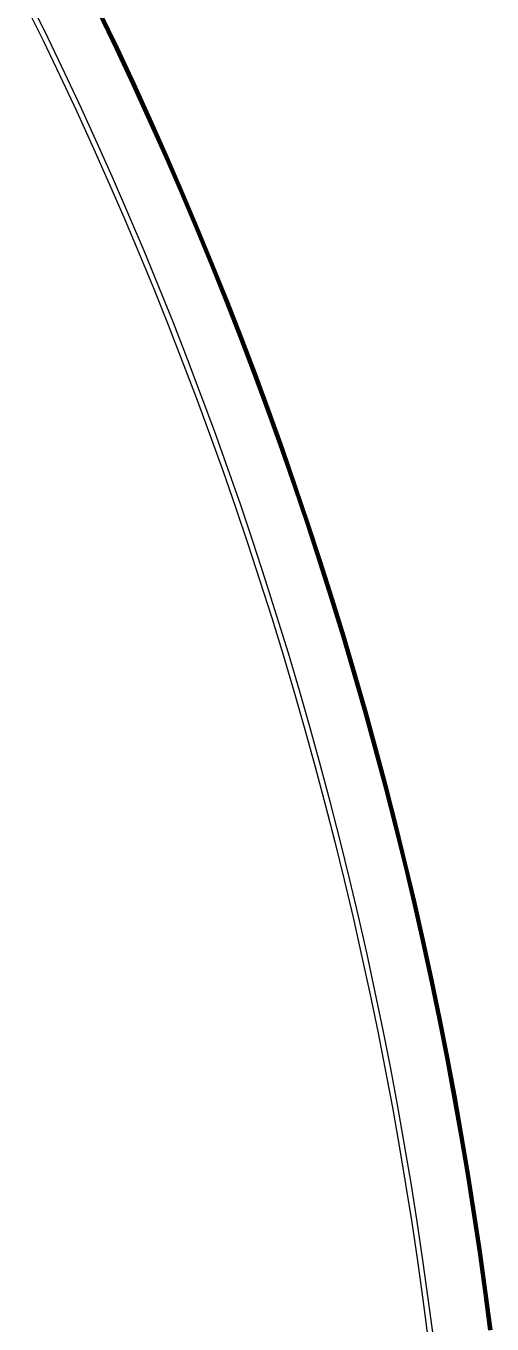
# Model space of a CAD drawing. Header units: millimetres. Extents: x 188.6 to 263.2, y 40.1 to 120.1.
# Drawn here: x 247.1288 to 247.2362, y 55.8415 to 56.1406 of the extents above; entities that cross this region are included whole.
import ezdxf

# ---------------------------------------------------------------- set-up
doc = ezdxf.new("R2010")
doc.units = ezdxf.units.MM
doc.layers.add('ARQ', color=8, linetype='Continuous')

# ---------------------------------------------------------------- blocks, each defined once
blk = doc.blocks.new('arq-3pav')
at = {"layer": 'ARQ'}
for p, q in [((42.12041, 15.88844), (42.12435, 15.88041)), ((42.1255, 15.88097), (42.12155, 15.88901)), ((42.14105, 15.87842), (42.13712, 15.88661)), ((42.13725, 15.88668), (42.14118, 15.87848)), ((42.13741, 15.88675), (42.14134, 15.87856)), ((42.1376, 15.88685), (42.14154, 15.87865)), ((42.1417, 15.87873), (42.13776, 15.88692)), ((42.12435, 15.88041), (42.12822, 15.87234)), ((42.12938, 15.87289), (42.1255, 15.88097)), ((42.14491, 15.8702), (42.14105, 15.87842)), ((42.14118, 15.87848), (42.14504, 15.87026)), ((42.14134, 15.87856), (42.14519, 15.87033)), ((42.14154, 15.87865), (42.14539, 15.87042)), ((42.14555, 15.8705), (42.1417, 15.87873)), ((42.12822, 15.87234), (42.13202, 15.86424)), ((42.13318, 15.86477), (42.12938, 15.87289)), ((42.14868, 15.86194), (42.14491, 15.8702)), ((42.14504, 15.87026), (42.14881, 15.862)), ((42.14519, 15.87033), (42.14897, 15.86207)), ((42.14539, 15.87042), (42.14917, 15.86216)), ((42.14933, 15.86223), (42.14555, 15.8705)), ((42.13202, 15.86424), (42.13574, 15.8561)), ((42.1369, 15.85662), (42.13318, 15.86477)), ((42.15238, 15.85364), (42.14868, 15.86194)), ((42.14881, 15.862), (42.15251, 15.8537)), ((42.14897, 15.86207), (42.15267, 15.85377)), ((42.14917, 15.86216), (42.15287, 15.85386)), ((42.15303, 15.85393), (42.14933, 15.86223)), ((42.13574, 15.8561), (42.13938, 15.84792)), ((42.14055, 15.84844), (42.1369, 15.85662)), ((42.156, 15.84532), (42.15238, 15.85364)), ((42.15251, 15.8537), (42.15613, 15.84537)), ((42.15267, 15.85377), (42.15629, 15.84544)), ((42.15287, 15.85386), (42.15649, 15.84553)), ((42.15665, 15.8456), (42.15303, 15.85393)), ((42.13938, 15.84792), (42.14295, 15.83972)), ((42.14412, 15.84022), (42.14055, 15.84844)), ((42.15954, 15.83695), (42.156, 15.84532)), ((42.15613, 15.84537), (42.15967, 15.83701)), ((42.15629, 15.84544), (42.15983, 15.83707)), ((42.15649, 15.84553), (42.16003, 15.83716)), ((42.16019, 15.83723), (42.15665, 15.8456)), ((42.14762, 15.83197), (42.14412, 15.84022)), ((42.14295, 15.83972), (42.14644, 15.83147)), ((42.16003, 15.83716), (42.1635, 15.82876)), ((42.16366, 15.82882), (42.16019, 15.83723)), ((42.163, 15.82855), (42.15954, 15.83695)), ((42.15967, 15.83701), (42.16314, 15.82861)), ((42.15983, 15.83707), (42.1633, 15.82867)), ((42.14644, 15.83147), (42.14985, 15.8232)), ((42.15103, 15.82368), (42.14762, 15.83197)), ((42.16639, 15.82013), (42.163, 15.82855)), ((42.16314, 15.82861), (42.16652, 15.82018)), ((42.1633, 15.82867), (42.16668, 15.82024)), ((42.1635, 15.82876), (42.16688, 15.82032)), ((42.16705, 15.82039), (42.16366, 15.82882)), ((42.14985, 15.8232), (42.15319, 15.8149)), ((42.15438, 15.81537), (42.15103, 15.82368)), ((42.16969, 15.81167), (42.16639, 15.82013)), ((42.16652, 15.82018), (42.16983, 15.81172)), ((42.16668, 15.82024), (42.16999, 15.81178)), ((42.16688, 15.82032), (42.17019, 15.81186)), ((42.17036, 15.81192), (42.16705, 15.82039)), ((42.15319, 15.8149), (42.15644, 15.80656)), ((42.15764, 15.80702), (42.15438, 15.81537)), ((42.17292, 15.80318), (42.16969, 15.81167)), ((42.16983, 15.81172), (42.17305, 15.80323)), ((42.16999, 15.81178), (42.17322, 15.80329)), ((42.17019, 15.81186), (42.17342, 15.80337)), ((42.17358, 15.80343), (42.17036, 15.81192)), ((42.15644, 15.80656), (42.15962, 15.7982)), ((42.16082, 15.79864), (42.15764, 15.80702)), ((42.17607, 15.79466), (42.17292, 15.80318)), ((42.17305, 15.80323), (42.1762, 15.79471)), ((42.17322, 15.80329), (42.17636, 15.79477)), ((42.17342, 15.80337), (42.17657, 15.79484)), ((42.17673, 15.7949), (42.17358, 15.80343)), ((42.16392, 15.79024), (42.16082, 15.79864)), ((42.15962, 15.7982), (42.16272, 15.7898)), ((42.17913, 15.78611), (42.17607, 15.79466)), ((42.1762, 15.79471), (42.17927, 15.78616)), ((42.17636, 15.79477), (42.17943, 15.78622)), ((42.17657, 15.79484), (42.17964, 15.78629)), ((42.1798, 15.78635), (42.17673, 15.7949)), ((42.16272, 15.7898), (42.16575, 15.78138)), ((42.16695, 15.7818), (42.16392, 15.79024)), ((42.17964, 15.78629), (42.18262, 15.77771)), ((42.18279, 15.77776), (42.1798, 15.78635)), ((42.18212, 15.77753), (42.17913, 15.78611)), ((42.17927, 15.78616), (42.18225, 15.77758)), ((42.17943, 15.78622), (42.18242, 15.77764)), ((42.16575, 15.78138), (42.16869, 15.77293)), ((42.1699, 15.77334), (42.16695, 15.7818)), ((42.18503, 15.76893), (42.18212, 15.77753)), ((42.18225, 15.77758), (42.18516, 15.76897)), ((42.18242, 15.77764), (42.18533, 15.76903)), ((42.18262, 15.77771), (42.18553, 15.7691)), ((42.1857, 15.76915), (42.18279, 15.77776)), ((42.16869, 15.77293), (42.17155, 15.76445)), ((42.17277, 15.76485), (42.1699, 15.77334)), ((42.18785, 15.7603), (42.18503, 15.76893)), ((42.18516, 15.76897), (42.18799, 15.76034)), ((42.18533, 15.76903), (42.18815, 15.76039)), ((42.18553, 15.7691), (42.18836, 15.76046)), ((42.18853, 15.76051), (42.1857, 15.76915)), ((42.17155, 15.76445), (42.17434, 15.75594)), ((42.17555, 15.75633), (42.17277, 15.76485)), ((42.1906, 15.75164), (42.18785, 15.7603)), ((42.18799, 15.76034), (42.19073, 15.75168)), ((42.18815, 15.76039), (42.1909, 15.75174)), ((42.18836, 15.76046), (42.1911, 15.7518)), ((42.19127, 15.75185), (42.18853, 15.76051)), ((42.17434, 15.75594), (42.17704, 15.74741)), ((42.17826, 15.74779), (42.17555, 15.75633)), ((42.19326, 15.74296), (42.1906, 15.75164)), ((42.19073, 15.75168), (42.1934, 15.743)), ((42.1909, 15.75174), (42.19356, 15.74305)), ((42.1911, 15.7518), (42.19377, 15.74311)), ((42.19394, 15.74316), (42.19127, 15.75185)), ((42.17704, 15.74741), (42.17967, 15.73886)), ((42.18089, 15.73923), (42.17826, 15.74779)), ((42.19584, 15.73425), (42.19326, 15.74296)), ((42.1934, 15.743), (42.19598, 15.73429)), ((42.19356, 15.74305), (42.19615, 15.73434)), ((42.19377, 15.74311), (42.19635, 15.7344)), ((42.19653, 15.73445), (42.19394, 15.74316)), ((42.17967, 15.73886), (42.18221, 15.73028)), ((42.18344, 15.73063), (42.18089, 15.73923)), ((42.19834, 15.72552), (42.19584, 15.73425)), ((42.19598, 15.73429), (42.19848, 15.72556)), ((42.19615, 15.73434), (42.19865, 15.72561)), ((42.19635, 15.7344), (42.19886, 15.72566)), ((42.19903, 15.72571), (42.19653, 15.73445)), ((42.18221, 15.73028), (42.18467, 15.72167)), ((42.18591, 15.72202), (42.18344, 15.73063)), ((42.20076, 15.71677), (42.19834, 15.72552)), ((42.19848, 15.72556), (42.2009, 15.71681)), ((42.19865, 15.72561), (42.20107, 15.71685)), ((42.19886, 15.72566), (42.20128, 15.71691)), ((42.20145, 15.71695), (42.19903, 15.72571)), ((42.18467, 15.72167), (42.18706, 15.71305)), ((42.18829, 15.71338), (42.18591, 15.72202)), ((42.2031, 15.70799), (42.20076, 15.71677)), ((42.2009, 15.71681), (42.20324, 15.70803)), ((42.20107, 15.71685), (42.20341, 15.70807)), ((42.20128, 15.71691), (42.20362, 15.70812)), ((42.20379, 15.70817), (42.20145, 15.71695)), ((42.18706, 15.71305), (42.18936, 15.7044)), ((42.1906, 15.70472), (42.18829, 15.71338)), ((42.20536, 15.69919), (42.2031, 15.70799)), ((42.20324, 15.70803), (42.20549, 15.69923)), ((42.20341, 15.70807), (42.20566, 15.69927)), ((42.20362, 15.70812), (42.20587, 15.69932)), ((42.20604, 15.69936), (42.20379, 15.70817)), ((42.18936, 15.7044), (42.19158, 15.69573)), ((42.19282, 15.69604), (42.1906, 15.70472)), ((42.20753, 15.69037), (42.20536, 15.69919)), ((42.20549, 15.69923), (42.20767, 15.69041)), ((42.20566, 15.69927), (42.20783, 15.69045)), ((42.20587, 15.69932), (42.20805, 15.6905)), ((42.20822, 15.69054), (42.20604, 15.69936)), ((42.19158, 15.69573), (42.19372, 15.68704)), ((42.19497, 15.68734), (42.19282, 15.69604)), ((42.21031, 15.6817), (42.20822, 15.69054)), ((42.20962, 15.68154), (42.20753, 15.69037)), ((42.20767, 15.69041), (42.20976, 15.68157)), ((42.20783, 15.69045), (42.20992, 15.68161)), ((42.20805, 15.6905), (42.21014, 15.68166)), ((42.19372, 15.68704), (42.19578, 15.67833)), ((42.19703, 15.67862), (42.19497, 15.68734)), ((42.20976, 15.68157), (42.21176, 15.67271)), ((42.20992, 15.68161), (42.21193, 15.67275)), ((42.21014, 15.68166), (42.21214, 15.67279)), ((42.21232, 15.67283), (42.21031, 15.6817)), ((42.19901, 15.66988), (42.19703, 15.67862)), ((42.21162, 15.67268), (42.20962, 15.68154)), ((42.19578, 15.67833), (42.19776, 15.66961)), ((42.21355, 15.6638), (42.21162, 15.67268)), ((42.21176, 15.67271), (42.21369, 15.66383)), ((42.21193, 15.67275), (42.21386, 15.66387)), ((42.21407, 15.66391), (42.21214, 15.67279)), ((42.21424, 15.66395), (42.21232, 15.67283)), ((42.19776, 15.66961), (42.19966, 15.66086)), ((42.20091, 15.66112), (42.19901, 15.66988)), ((42.21539, 15.65491), (42.21355, 15.6638)), ((42.21369, 15.66383), (42.21553, 15.65494)), ((42.21386, 15.66387), (42.2157, 15.65497)), ((42.21407, 15.66391), (42.21591, 15.65501)), ((42.21609, 15.65505), (42.21424, 15.66395)), ((42.19966, 15.66086), (42.20147, 15.65209)), ((42.20272, 15.65235), (42.20091, 15.66112)), ((42.21715, 15.646), (42.21539, 15.65491)), ((42.21553, 15.65494), (42.21729, 15.64603)), ((42.2157, 15.65497), (42.21746, 15.64606)), ((42.21591, 15.65501), (42.21767, 15.6461)), ((42.21785, 15.64613), (42.21609, 15.65505)), ((42.20147, 15.65209), (42.2032, 15.64332)), ((42.20446, 15.64356), (42.20272, 15.65235)), ((42.21882, 15.63707), (42.21715, 15.646)), ((42.21729, 15.64603), (42.21896, 15.6371)), ((42.21746, 15.64606), (42.21913, 15.63713)), ((42.21767, 15.6461), (42.21935, 15.63717)), ((42.21952, 15.6372), (42.21785, 15.64613)), ((42.2032, 15.64332), (42.20485, 15.63452)), ((42.20611, 15.63475), (42.20446, 15.64356)), ((42.22041, 15.62813), (42.21882, 15.63707)), ((42.21896, 15.6371), (42.22055, 15.62815)), ((42.21913, 15.63713), (42.22072, 15.62818)), ((42.21935, 15.63717), (42.22094, 15.62822)), ((42.22111, 15.62825), (42.21952, 15.6372)), ((42.20485, 15.63452), (42.20642, 15.62571)), ((42.20768, 15.62593), (42.20611, 15.63475)), ((42.22192, 15.61918), (42.22041, 15.62813)), ((42.22055, 15.62815), (42.22206, 15.6192)), ((42.22072, 15.62818), (42.22223, 15.61923)), ((42.22094, 15.62822), (42.22245, 15.61926)), ((42.22262, 15.61929), (42.22111, 15.62825)), ((42.20642, 15.62571), (42.20791, 15.61689)), ((42.20917, 15.61709), (42.20768, 15.62593)), ((42.22334, 15.61021), (42.22192, 15.61918)), ((42.22206, 15.6192), (42.22348, 15.61023)), ((42.22223, 15.61923), (42.22365, 15.61025)), ((42.22245, 15.61926), (42.22387, 15.61029)), ((42.22404, 15.61031), (42.22262, 15.61929)), ((42.20791, 15.61689), (42.20931, 15.60805)), ((42.21057, 15.60824), (42.20917, 15.61709)), ((42.22468, 15.60122), (42.22334, 15.61021)), ((42.22348, 15.61023), (42.22482, 15.60124)), ((42.22365, 15.61025), (42.22499, 15.60127)), ((42.22387, 15.61029), (42.22521, 15.6013)), ((42.22538, 15.60133), (42.22404, 15.61031)), ((42.20931, 15.60805), (42.21063, 15.59919)), ((42.21189, 15.59938), (42.21057, 15.60824)), ((42.22594, 15.59223), (42.22468, 15.60122)), ((42.22482, 15.60124), (42.22608, 15.59225)), ((42.22499, 15.60127), (42.22625, 15.59227)), ((42.22521, 15.6013), (42.22647, 15.5923)), ((42.22664, 15.59232), (42.22538, 15.60133)), ((42.21063, 15.59919), (42.21187, 15.59033)), ((42.21313, 15.5905), (42.21189, 15.59938)), ((42.22711, 15.58322), (42.22594, 15.59223)), ((42.22608, 15.59225), (42.22725, 15.58324)), ((42.22625, 15.59227), (42.22742, 15.58326)), ((42.22647, 15.5923), (42.22764, 15.58329)), ((42.22781, 15.58331), (42.22664, 15.59232)), ((42.21187, 15.59033), (42.21302, 15.58145)), ((42.21429, 15.58161), (42.21313, 15.5905))]:
    blk.add_line(p, q, dxfattribs=at)

msp = doc.modelspace()

# ---------------------------------------------------------------- block references
msp.add_blockref('arq-3pav', (205.00842, 40.25682))

doc.saveas('drawing.dxf')
